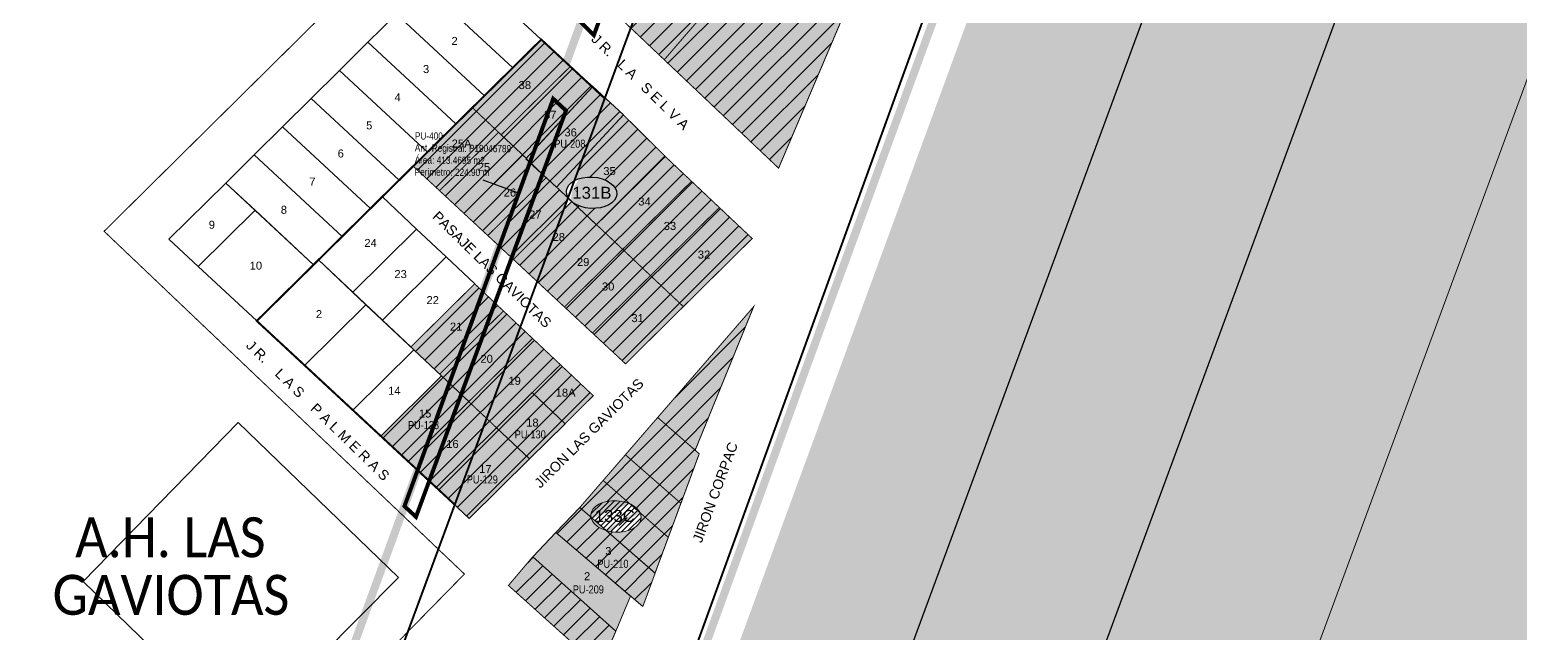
# Model space of a CAD drawing. Header units: metres. Extents: x 546056 to 547654, y 9072317 to 9075555.
# Drawn here: x 546963.9 to 547336.3, y 9074856.6 to 9075007.4 of the extents above; entities that cross this region are included whole.
import ezdxf
from ezdxf.enums import TextEntityAlignment as Align

# ---------------------------------------------------------------- set-up
doc = ezdxf.new("R2010")
doc.units = ezdxf.units.M
for name, pattern in [('ACAD_ISO10W100', [18, 12, -3, 0, -3]), ('DASHDOT', [1, 0.5, -0.25, 0, -0.25]), ('DASHED', [0.75, 0.5, -0.25])]:
    doc.linetypes.add(name, pattern=pattern)
doc.layers.get('0').update_dxf_attribs({"color": 130})
for name, color, linetype in [('0-poligonos', 7, 'DASHED'), ('000 COLINDANTE', 8, 'Continuous'), ('3. HACHT_ADQUIRIDO', 3, 'Continuous'), ('AH LAS GAVIOTAS', 7, 'Continuous'), ('AREA PARCIAL', 9, 'Continuous'), ('CODIGO PREDIO', 5, 'Continuous'), ('ENTREGADOS A OPAT', 130, 'Continuous'), ('LOTES', 7, 'Continuous'), ('LOTES_PREDIOS', 7, 'Continuous'), ('MANZANA', 7, 'Continuous'), ('PARTIDA 11161618_MTC', 150, 'Continuous'), ('PARTIDA_P19010817', 40, 'Continuous'), ('PERIMETRICO', 1, 'Continuous'), ('PREDIO ADQUIRIDO DL 1364', 3, 'Continuous'), ('TEXTO ADD', 150, 'Continuous'), ('Transferencias o Adquisiciones Nuevas', 1, 'Continuous'), ('VIAS', 7, 'Continuous')]:
    doc.layers.add(name, color=color, linetype=linetype)
doc.styles.add('arial', font='arial.ttf', dxfattribs={"height": 0.1})
doc.styles.add('Arial Narrow', font='ARIALN.TTF')
doc.styles.add('CODIGO', font='ARIALN.TTF')
doc.styles.add('MtXpl_Calibri', font='calibri.ttf')

msp = doc.modelspace()

# ---------------------------------------------------------------- hatches: boundary and pattern name
at = {"true_color": 0xbdeeff, "transparency": 33554559}
h = msp.add_hatch(color=254, dxfattribs=at)
h.dxf.hatch_style = 1
h.paths.add_polyline_path([(547349.3, 9074052.99), (547347.59, 9074107.75), (547335.9, 9074188.46), (547321.31, 9074245.17), (547392.34, 9074835.03), (547386.14, 9074925.07), (547416.57, 9075031.22), (547427.05, 9075045.78), (547416.93, 9075067.03), (547415.18, 9075076.21), (547429.51, 9075118.23), (547422.26, 9075124.53), (547421.14, 9075147.77), (547434.77, 9075162.43), (547439.89, 9075179.38), (547443.64, 9075197.78), (547462.71, 9075245.98), (547577.46, 9075370.75), (547399.73, 9075531.63), (547385.41, 9075513.8), (547357.77, 9075439.43), (547355.99, 9075440.1), (546239.78, 9072396.33), (546249.8, 9072358.35), (546734.39, 9072481.83), (546808.97, 9072697.79), (546816.43, 9072719.67), (546868.02, 9072857.11), (546870.42, 9072863.77), (547105.84, 9072927.93), (547071.26, 9073050.57), (547073.1, 9073080.4), (547077.07, 9073179.84), (547032.15, 9073499.03), (547079.36, 9073627.77), (547075.7, 9073729.58), (547086.01, 9073756.98), (547074.43, 9073809.59), (547233.46, 9073846.21), (547328.77, 9073908.99)])
at = {"layer": '3. HACHT_ADQUIRIDO', "lineweight": 0, "ltscale": 0.3}
h = msp.add_hatch(color=92, dxfattribs=at)
h.dxf.hatch_style = 1
h.paths.add_polyline_path([(547161.42, 9075045.12), (547151.93, 9075054.25), (547119.46, 9075022.53), (547114.51, 9075009.13), (547114.05, 9075007.87), (547122.42, 9074999.93)])
edge = h.paths.add_edge_path(flags=16)
edge.add_ellipse((547142.15, 9075033.6), major_axis=(6.28, -0.37), ratio=0.623149, start_angle=0, end_angle=360)
h.paths.add_polyline_path([(547119.46, 9075022.53), (547110.14, 9075013.43), (547114.51, 9075009.14)])
h.paths.add_polyline_path([(547182.46, 9075046.94), (547171.23, 9075056.5), (547161.42, 9075045.12), (547122.42, 9074999.93), (547150.99, 9074972.84)])
h.paths.add_polyline_path([(547130.82, 9075022.05), (547133.4, 9075022.05), (547133.4, 9075025.11), (547130.82, 9075025.11)], flags=24)
h.paths.add_polyline_path([(547136.2, 9075031.51), (547147.53, 9075031.51), (547147.53, 9075036.11), (547136.2, 9075036.11)], flags=24)
h.paths.add_polyline_path([(547152.52, 9075014.51), (547159.13, 9075014.51), (547159.13, 9075017.57), (547152.52, 9075017.57)], flags=24)
h = msp.add_hatch(color=92, dxfattribs=at)
h.dxf.hatch_style = 1
h.paths.add_polyline_path([(547096.86, 9074996.2), (547097.92, 9074999.1), (547091.68, 9075004.98), (547074.48, 9074987.96), (547081.68, 9074981.18)])
h.paths.add_polyline_path([(547104.47, 9074993.12), (547100.67, 9074996.65), (547098.88, 9074998.2), (547096.86, 9074996.2), (547090.1, 9074977.66)])
h.paths.add_polyline_path([(547096.86, 9074996.2), (547081.68, 9074981.18), (547087.91, 9074975.3), (547090.1, 9074977.66)])
h.paths.add_polyline_path([(547081.02, 9074981.8), (547074.48, 9074987.96), (547070.36, 9074983.89), (547059.7, 9074973.34), (547066.27, 9074967.21)])
h.paths.add_polyline_path([(547087.07, 9074976.09), (547081.68, 9074981.18), (547081.02, 9074981.8), (547066.27, 9074967.21), (547072.36, 9074961.54)])
h.paths.add_polyline_path([(547088.84, 9074974.21), (547087.8, 9074975.18), (547087.91, 9074975.3), (547087.07, 9074976.09), (547072.36, 9074961.54), (547078.32, 9074956), (547084.38, 9074961.99)])
h.paths.add_polyline_path([(547092.91, 9074970.43), (547088.84, 9074974.21), (547084.38, 9074961.99)])
h.paths.add_polyline_path([(547112.25, 9074986.14), (547101.92, 9074975.03), (547098.38, 9074965.42), (547105.5, 9074958.71), (547122.7, 9074975.73)])
h.paths.add_polyline_path([(547095.51, 9074968.13), (547095.46, 9074968.07), (547092.91, 9074970.43), (547084.38, 9074961.99), (547081.21, 9074953.31), (547084.72, 9074950.04), (547097.29, 9074962.48), (547098.38, 9074965.42)])
h.paths.add_polyline_path([(547084.38, 9074961.99), (547078.32, 9074956), (547081.21, 9074953.31)])
edge = h.paths.add_edge_path()
edge.add_ellipse((547104.26, 9074966.71), major_axis=(6.28, -0.37), ratio=0.623149, start_angle=135.2355, end_angle=203.2913, ccw=False)
edge.add_line((547099.97, 9074969.72), (547101.92, 9074975.03))
edge.add_line((547101.92, 9074975.03), (547095.51, 9074968.13))
edge.add_line((547095.51, 9074968.13), (547098.38, 9074965.42))
edge.add_line((547098.38, 9074965.42), (547098.41, 9074965.5))
h.paths.add_polyline_path([(547129.23, 9074969.57), (547122.7, 9074975.73), (547105.5, 9074958.71), (547112.03, 9074952.55)])
h.paths.add_polyline_path([(547136.18, 9074963.01), (547129.23, 9074969.57), (547112.03, 9074952.55), (547118.98, 9074945.99)])
h.paths.add_polyline_path([(547136.18, 9074963.01), (547118.98, 9074945.99), (547127.2, 9074938.24), (547144.4, 9074955.26)])
h.paths.add_polyline_path([(547118.98, 9074945.99), (547104.47, 9074931.64), (547112.75, 9074923.94), (547127.2, 9074938.24)])
h.paths.add_polyline_path([(547112.03, 9074952.55), (547097.48, 9074938.15), (547104.47, 9074931.64), (547118.98, 9074945.99)])
h.paths.add_polyline_path([(547112.03, 9074952.55), (547105.5, 9074958.71), (547090.91, 9074944.27), (547097.48, 9074938.15)])
h.paths.add_polyline_path([(547105.5, 9074958.71), (547099.34, 9074964.51), (547097.29, 9074962.49), (547090.66, 9074944.51), (547090.91, 9074944.27)])
h.paths.add_polyline_path([(547097.29, 9074962.48), (547084.72, 9074950.04), (547090.66, 9074944.51)])
h.paths.add_polyline_path([(547085.53, 9074992.06), (547089.66, 9074992.06), (547089.66, 9074995.13), (547085.53, 9074995.13)], flags=24)
h.paths.add_polyline_path([(547091.88, 9074984.66), (547096.01, 9074984.66), (547096.01, 9074987.73), (547091.88, 9074987.73)], flags=24)
h.paths.add_polyline_path([(547068.77, 9074977.45), (547074.77, 9074977.45), (547074.77, 9074980.51), (547068.77, 9074980.51)], flags=24)
h.paths.add_polyline_path([(547075.3, 9074971.58), (547079.43, 9074971.58), (547079.43, 9074974.64), (547075.3, 9074974.64)], flags=24)
h.paths.add_polyline_path([(547081.78, 9074965.2), (547085.91, 9074965.2), (547085.91, 9074968.26), (547081.78, 9074968.26)], flags=24)
h.paths.add_polyline_path([(547098.68, 9074964.37), (547110, 9074964.37), (547110, 9074968.97), (547098.68, 9074968.97)], flags=25)
h.paths.add_polyline_path([(547106.68, 9074970.57), (547110.81, 9074970.57), (547110.81, 9074973.64), (547106.68, 9074973.64)], flags=24)
h.paths.add_polyline_path([(547088.15, 9074959.76), (547092.27, 9074959.76), (547092.27, 9074962.77), (547088.15, 9074962.77)], flags=24)
h.paths.add_polyline_path([(547115.41, 9074962.97), (547119.54, 9074962.97), (547119.54, 9074966.04), (547115.41, 9074966.04)], flags=24)
h.paths.add_polyline_path([(547121.77, 9074956.85), (547125.9, 9074956.85), (547125.9, 9074959.92), (547121.77, 9074959.92)], flags=24)
h.paths.add_polyline_path([(547130.3, 9074949.7), (547134.43, 9074949.7), (547134.43, 9074952.77), (547130.3, 9074952.77)], flags=24)
h.paths.add_polyline_path([(547113.71, 9074933.81), (547117.84, 9074933.81), (547117.84, 9074936.88), (547113.71, 9074936.88)], flags=24)
h.paths.add_polyline_path([(547106.33, 9074941.72), (547110.46, 9074941.72), (547110.46, 9074944.79), (547106.33, 9074944.79)], flags=24)
h.paths.add_polyline_path([(547100.1, 9074947.85), (547104.23, 9074947.85), (547104.23, 9074950.91), (547100.1, 9074950.91)], flags=24)
h.paths.add_polyline_path([(547094, 9074954.1), (547098.12, 9074954.1), (547098.12, 9074957.16), (547094, 9074957.16)], flags=24)
h = msp.add_hatch(color=92, dxfattribs=at)
h.dxf.hatch_style = 1
h.paths.add_polyline_path([(547112.25, 9074986.14), (547104.59, 9074993.26), (547087.8, 9074975.18), (547095.46, 9074968.07)])
h = msp.add_hatch(color=92, dxfattribs=at)
h.dxf.hatch_style = 1
h.paths.add_polyline_path([(547082.24, 9074937.15), (547077.09, 9074942.01), (547071.39, 9074926.41)])
h.paths.add_polyline_path([(547077.09, 9074942.01), (547075.05, 9074943.94), (547059.09, 9074928.15), (547059.86, 9074927.42), (547066.29, 9074921.36), (547071.39, 9074926.41)])
h.paths.add_polyline_path([(547086.47, 9074933.16), (547082.24, 9074937.15), (547071.39, 9074926.41), (547068.72, 9074919.07), (547073.57, 9074914.5), (547083.04, 9074923.87)])
h.paths.add_polyline_path([(547089.52, 9074930.28), (547086.47, 9074933.16), (547083.04, 9074923.87)])
h.paths.add_polyline_path([(547071.39, 9074926.41), (547066.29, 9074921.36), (547068.72, 9074919.07)])
h.paths.add_polyline_path([(547096.47, 9074923.73), (547089.52, 9074930.28), (547083.04, 9074923.87), (547078.03, 9074910.29), (547080.52, 9074907.94), (547089.41, 9074916.74)])
h.paths.add_polyline_path([(547083.04, 9074923.87), (547073.57, 9074914.5), (547078.03, 9074910.29)])
h.paths.add_polyline_path([(547078.03, 9074910.29), (547073.57, 9074914.5), (547063.36, 9074904.4), (547060.79, 9074897.35), (547065.44, 9074893.03), (547075.23, 9074902.72)])
h.paths.add_polyline_path([(547078.03, 9074910.29), (547075.23, 9074902.72), (547080.52, 9074907.94)])
h.paths.add_polyline_path([(547063.36, 9074904.4), (547058.44, 9074899.53), (547060.79, 9074897.35)])
h.paths.add_polyline_path([(547104.69, 9074915.97), (547096.47, 9074923.73), (547089.41, 9074916.74), (547097.63, 9074908.98)])
h.paths.add_polyline_path([(547068.35, 9074931.73), (547072.46, 9074931.73), (547072.46, 9074934.74), (547068.35, 9074934.74)], flags=24)
h.paths.add_polyline_path([(547075.97, 9074923.65), (547080.1, 9074923.65), (547080.1, 9074926.71), (547075.97, 9074926.71)], flags=24)
h.paths.add_polyline_path([(547082.97, 9074918.16), (547087.1, 9074918.16), (547087.1, 9074921.22), (547082.97, 9074921.22)], flags=24)
h.paths.add_polyline_path([(547067.43, 9074902.37), (547071.56, 9074902.37), (547071.56, 9074905.43), (547067.43, 9074905.43)], flags=24)
h.paths.add_polyline_path([(547094.77, 9074915.21), (547100.77, 9074915.21), (547100.77, 9074918.27), (547094.77, 9074918.27)], flags=24)
h = msp.add_hatch(color=92, dxfattribs=at)
h.dxf.hatch_style = 1
h.paths.add_polyline_path([(547144.77, 9074938.24), (547120.78, 9074910.53), (547130.15, 9074902.35)])
h.paths.add_polyline_path([(547126.58, 9074889.08), (547131.16, 9074901.46), (547120.78, 9074910.53), (547112.71, 9074901.21)])
edge = h.paths.add_edge_path()
edge.add_ellipse((547110.35, 9074885.81), major_axis=(6.28, -0.37), ratio=0.623149, start_angle=18.7077, end_angle=58.8, ccw=False)
edge.add_line((547116.38, 9074886.72), (547123.43, 9074880.56))
edge.add_line((547123.43, 9074880.56), (547126.58, 9074889.08))
edge.add_line((547126.58, 9074889.08), (547112.71, 9074901.21))
edge.add_line((547112.71, 9074901.21), (547107.16, 9074894.78))
edge.add_line((547107.16, 9074894.78), (547113.8, 9074888.97))
edge = h.paths.add_edge_path()
edge.add_line((547120.11, 9074871.6), (547123.43, 9074880.56))
edge.add_line((547123.43, 9074880.56), (547116.38, 9074886.72))
edge.add_ellipse((547110.35, 9074885.81), major_axis=(6.28, -0.37), ratio=0.623149, start_angle=-111.1047, end_angle=18.7077, ccw=False)
edge.add_line((547107.88, 9074882.29), (547120.11, 9074871.6))
h.paths.add_polyline_path([(547106.42, 9074847.96), (547110.31, 9074857.11), (547089.57, 9074875.73), (547083.49, 9074868.55)])
h.paths.add_polyline_path([(547099.06, 9074866.01), (547107.85, 9074866.01), (547107.85, 9074869.08), (547099.06, 9074869.08)], flags=24)
h = msp.add_hatch(color=92, dxfattribs=at)
h.dxf.hatch_style = 1
h.paths.add_polyline_path([(547073.57, 9074914.5), (547066.78, 9074920.9), (547051.59, 9074905.87), (547058.43, 9074899.52)])
h = msp.add_hatch(color=92, dxfattribs=at)
h.dxf.hatch_style = 1
h.paths.add_polyline_path([(547097.63, 9074908.98), (547089.41, 9074916.74), (547080.52, 9074907.94), (547088.74, 9074900.19)])
h = msp.add_hatch(color=92, dxfattribs=at)
h.dxf.hatch_style = 1
h.paths.add_polyline_path([(547080.52, 9074907.94), (547065.43, 9074893.01), (547073.71, 9074885.32), (547088.74, 9074900.19)])
h = msp.add_hatch(color=92, dxfattribs=at)
h.dxf.hatch_style = 1
edge = h.paths.add_edge_path()
edge.add_line((547101.31, 9074888.03), (547104.11, 9074885.59))
edge.add_ellipse((547110.35, 9074885.81), major_axis=(6.28, -0.37), ratio=0.623149, start_angle=58.8, end_angle=188.6124, ccw=False)
edge.add_line((547113.8, 9074888.97), (547107.16, 9074894.78))
edge.add_line((547107.16, 9074894.78), (547101.31, 9074888.03))
h = msp.add_hatch(dxfattribs=at)
h.set_pattern_fill('ANSI31', color=92, scale=0.3)
edge = h.paths.add_edge_path()
edge.add_ellipse((547110.35, 9074885.81), major_axis=(6.28, -0.37), ratio=0.623149, start_angle=-111.1047, end_angle=18.7077)
edge.add_line((547116.38, 9074886.72), (547113.8, 9074888.97))
edge.add_ellipse((547110.35, 9074885.81), major_axis=(6.28, -0.37), ratio=0.623149, start_angle=58.8, end_angle=188.6124)
edge.add_line((547104.11, 9074885.59), (547107.88, 9074882.29))
h.paths.add_polyline_path([(547104.27, 9074883.59), (547115.84, 9074883.59), (547115.84, 9074888.24), (547104.27, 9074888.24)], flags=25)
h = msp.add_hatch(color=92, dxfattribs=at)
h.dxf.hatch_style = 1
h.paths.add_polyline_path([(547101.31, 9074888.03), (547095.36, 9074881.78), (547117.04, 9074863.28), (547120.11, 9074871.6)])
h = msp.add_hatch(color=92, dxfattribs=at)
h.dxf.hatch_style = 1
h.paths.add_polyline_path([(547095.36, 9074881.78), (547089.57, 9074875.73), (547110.31, 9074857.11), (547114.01, 9074865.86)])
at = {"layer": 'ENTREGADOS A OPAT'}
h = msp.add_hatch(dxfattribs=at)
h.set_pattern_fill('ANSI31', color=256)
h.paths.add_polyline_path([(547182.46, 9075046.94), (547171.23, 9075056.5), (547161.42, 9075045.12), (547122.42, 9074999.93), (547150.99, 9074972.84)])
h.paths.add_polyline_path([(547161.42, 9075045.12), (547151.93, 9075054.25), (547119.46, 9075022.53), (547114.51, 9075009.13), (547114.05, 9075007.87), (547122.42, 9074999.93)])
h.paths.add_polyline_path([(547152.52, 9075014.51), (547159.13, 9075014.51), (547159.13, 9075017.57), (547152.52, 9075017.57)], flags=24)
h.paths.add_polyline_path([(547130.82, 9075022.05), (547133.4, 9075022.05), (547133.4, 9075025.11), (547130.82, 9075025.11)], flags=24)
h.paths.add_polyline_path([(547136.2, 9075031.51), (547147.53, 9075031.51), (547147.53, 9075036.11), (547136.2, 9075036.11)], flags=24)
h = msp.add_hatch(dxfattribs=at)
h.set_pattern_fill('ANSI31', color=256)
h.paths.add_polyline_path([(547144.4, 9074955.26), (547136.18, 9074963.01), (547118.98, 9074945.99), (547127.2, 9074938.24)])
h.paths.add_polyline_path([(547136.18, 9074963.01), (547129.23, 9074969.57), (547112.03, 9074952.55), (547118.98, 9074945.99)])
h.paths.add_polyline_path([(547129.23, 9074969.57), (547122.7, 9074975.73), (547105.5, 9074958.71), (547112.03, 9074952.55)])
edge = h.paths.add_edge_path()
edge.add_line((547112.25, 9074986.14), (547101.92, 9074975.03))
edge.add_line((547101.92, 9074975.03), (547099.97, 9074969.72))
edge.add_ellipse((547104.26, 9074966.71), major_axis=(6.28, -0.37), ratio=0.623149, start_angle=-134.1665, end_angle=135.2285, ccw=False)
edge.add_line((547099.72, 9074964.15), (547105.5, 9074958.71))
edge.add_line((547105.5, 9074958.71), (547122.7, 9074975.73))
edge.add_line((547122.7, 9074975.73), (547112.25, 9074986.14))
h.paths.add_polyline_path([(547096.86, 9074996.2), (547081.68, 9074981.18), (547087.91, 9074975.3), (547090.1, 9074977.66)])
h.paths.add_polyline_path([(547096.86, 9074996.2), (547097.95, 9074999.17), (547091.69, 9075004.99), (547084.58, 9074997.95), (547077.47, 9074990.92), (547074.48, 9074987.96), (547081.02, 9074981.8), (547081.68, 9074981.18)])
h.paths.add_polyline_path([(547081.02, 9074981.8), (547074.48, 9074987.96), (547070.36, 9074983.89), (547059.7, 9074973.34), (547066.27, 9074967.21)])
h.paths.add_polyline_path([(547087.07, 9074976.09), (547081.68, 9074981.18), (547081.02, 9074981.8), (547066.27, 9074967.21), (547072.36, 9074961.54)])
h.paths.add_polyline_path([(547088.84, 9074974.21), (547087.8, 9074975.18), (547087.91, 9074975.3), (547087.07, 9074976.09), (547072.36, 9074961.54), (547078.32, 9074956), (547084.38, 9074961.99)])
h.paths.add_polyline_path([(547098.38, 9074965.42), (547095.51, 9074968.13), (547095.46, 9074968.07), (547092.91, 9074970.43), (547084.38, 9074961.99), (547081.21, 9074953.31), (547084.72, 9074950.04), (547097.29, 9074962.48)])
edge = h.paths.add_edge_path()
edge.add_ellipse((547104.26, 9074966.71), major_axis=(6.28, -0.37), ratio=0.623149, start_angle=-140.0348, end_angle=-134.1665, ccw=False)
edge.add_line((547099.3, 9074964.47), (547097.29, 9074962.49))
edge.add_line((547097.29, 9074962.49), (547090.66, 9074944.51))
edge.add_line((547090.66, 9074944.51), (547090.91, 9074944.27))
edge.add_line((547090.91, 9074944.27), (547105.5, 9074958.71))
edge.add_line((547105.5, 9074958.71), (547099.72, 9074964.15))
h.paths.add_polyline_path([(547105.5, 9074958.71), (547090.91, 9074944.27), (547097.48, 9074938.15), (547112.03, 9074952.55)])
h.paths.add_polyline_path([(547112.03, 9074952.55), (547097.48, 9074938.15), (547104.47, 9074931.64), (547118.98, 9074945.99)])
h.paths.add_polyline_path([(547118.98, 9074945.99), (547104.47, 9074931.64), (547112.75, 9074923.94), (547127.2, 9074938.24)])
h.paths.add_polyline_path([(547130.3, 9074949.7), (547134.43, 9074949.7), (547134.43, 9074952.77), (547130.3, 9074952.77)], flags=24)
h.paths.add_polyline_path([(547121.77, 9074956.85), (547125.9, 9074956.85), (547125.9, 9074959.92), (547121.77, 9074959.92)], flags=24)
h.paths.add_polyline_path([(547115.41, 9074962.97), (547119.54, 9074962.97), (547119.54, 9074966.04), (547115.41, 9074966.04)], flags=24)
h.paths.add_polyline_path([(547106.68, 9074970.57), (547110.81, 9074970.57), (547110.81, 9074973.64), (547106.68, 9074973.64)], flags=24)
h.paths.add_polyline_path([(547091.88, 9074984.66), (547096.01, 9074984.66), (547096.01, 9074987.73), (547091.88, 9074987.73)], flags=24)
h.paths.add_polyline_path([(547085.53, 9074992.06), (547089.66, 9074992.06), (547089.66, 9074995.13), (547085.53, 9074995.13)], flags=24)
h.paths.add_polyline_path([(547068.77, 9074977.45), (547074.77, 9074977.45), (547074.77, 9074980.51), (547068.77, 9074980.51)], flags=24)
h.paths.add_polyline_path([(547075.3, 9074971.58), (547079.43, 9074971.58), (547079.43, 9074974.64), (547075.3, 9074974.64)], flags=24)
h.paths.add_polyline_path([(547081.78, 9074965.2), (547085.91, 9074965.2), (547085.91, 9074968.26), (547081.78, 9074968.26)], flags=24)
h.paths.add_polyline_path([(547088.15, 9074959.76), (547092.27, 9074959.76), (547092.27, 9074962.77), (547088.15, 9074962.77)], flags=24)
h.paths.add_polyline_path([(547094, 9074954.1), (547098.12, 9074954.1), (547098.12, 9074957.16), (547094, 9074957.16)], flags=25)
h.paths.add_polyline_path([(547100.1, 9074947.85), (547104.23, 9074947.85), (547104.23, 9074950.91), (547100.1, 9074950.91)], flags=24)
h.paths.add_polyline_path([(547106.33, 9074941.72), (547110.46, 9074941.72), (547110.46, 9074944.79), (547106.33, 9074944.79)], flags=24)
h.paths.add_polyline_path([(547113.71, 9074933.81), (547117.84, 9074933.81), (547117.84, 9074936.88), (547113.71, 9074936.88)], flags=24)
h = msp.add_hatch(dxfattribs=at)
h.set_pattern_fill('ANSI31', color=256)
h.paths.add_polyline_path([(547104.47, 9074993.12), (547100.67, 9074996.65), (547098.88, 9074998.2), (547096.86, 9074996.2), (547090.1, 9074977.66)])
h.paths.add_polyline_path([(547091.88, 9074984.66), (547096.01, 9074984.66), (547096.01, 9074987.73), (547091.88, 9074987.73)], flags=25)
h = msp.add_hatch(dxfattribs=at)
h.set_pattern_fill('ANSI31', color=256)
h.paths.add_polyline_path([(547112.25, 9074986.14), (547107.61, 9074990.44), (547107.55, 9074990.26), (547107.55, 9074990.26), (547101.92, 9074975.03)])
h.paths.add_polyline_path([(547107.55, 9074990.26), (547104.47, 9074993.12), (547090.1, 9074977.66), (547088.89, 9074974.35), (547092.91, 9074970.43), (547095.46, 9074968.07), (547101.92, 9074975.03)])
h.paths.add_polyline_path([(547094.43, 9074977.4), (547103.22, 9074977.4), (547103.22, 9074980.46), (547094.43, 9074980.46)], flags=24)
h.paths.add_polyline_path([(547096.96, 9074980.23), (547101.09, 9074980.23), (547101.09, 9074983.3), (547096.96, 9074983.3)], flags=24)
h = msp.add_hatch(dxfattribs=at)
h.set_pattern_fill('ANSI31', color=256)
h.paths.add_polyline_path([(547097.29, 9074962.48), (547084.72, 9074950.04), (547090.66, 9074944.51)])
h.paths.add_polyline_path([(547094, 9074954.1), (547098.12, 9074954.1), (547098.12, 9074957.16), (547094, 9074957.16)], flags=9)
h = msp.add_hatch(dxfattribs=at)
h.set_pattern_fill('ANSI31', color=256)
h.paths.add_polyline_path([(547077.09, 9074942.01), (547075.05, 9074943.94), (547059.09, 9074928.15), (547059.86, 9074927.42), (547066.29, 9074921.36), (547071.39, 9074926.41)])
h.paths.add_polyline_path([(547068.35, 9074931.73), (547072.46, 9074931.73), (547072.46, 9074934.74), (547068.35, 9074934.74)], flags=24)
h = msp.add_hatch(dxfattribs=at)
h.set_pattern_fill('ANSI31', color=256)
h.paths.add_polyline_path([(547082.24, 9074937.15), (547077.09, 9074942.01), (547071.39, 9074926.41)])
h.paths.add_polyline_path([(547086.47, 9074933.16), (547082.24, 9074937.15), (547071.39, 9074926.41), (547068.72, 9074919.07), (547073.57, 9074914.5), (547083.04, 9074923.87)])
h.paths.add_polyline_path([(547086.47, 9074933.16), (547083.04, 9074923.87), (547089.52, 9074930.28)])
h.paths.add_polyline_path([(547071.39, 9074926.41), (547066.29, 9074921.36), (547066.78, 9074920.9), (547068.72, 9074919.07)])
h.paths.add_polyline_path([(547083.04, 9074923.87), (547073.57, 9074914.5), (547078.03, 9074910.29)])
h.paths.add_polyline_path([(547089.41, 9074916.74), (547096.47, 9074923.73), (547089.52, 9074930.28), (547083.04, 9074923.87), (547078.03, 9074910.29), (547080.52, 9074907.94)])
h.paths.add_polyline_path([(547096.47, 9074923.73), (547089.41, 9074916.74), (547097.63, 9074908.98), (547104.69, 9074915.97)])
h.paths.add_polyline_path([(547078.03, 9074910.29), (547073.57, 9074914.5), (547063.36, 9074904.4), (547060.79, 9074897.35), (547065.44, 9074893.03), (547075.23, 9074902.72)])
h.paths.add_polyline_path([(547078.03, 9074910.29), (547075.23, 9074902.72), (547080.52, 9074907.94)])
h.paths.add_polyline_path([(547075.97, 9074923.65), (547080.1, 9074923.65), (547080.1, 9074926.71), (547075.97, 9074926.71)], flags=24)
h.paths.add_polyline_path([(547082.97, 9074918.16), (547087.1, 9074918.16), (547087.1, 9074921.22), (547082.97, 9074921.22)], flags=24)
h.paths.add_polyline_path([(547094.77, 9074915.21), (547100.77, 9074915.21), (547100.77, 9074918.27), (547094.77, 9074918.27)], flags=24)
h.paths.add_polyline_path([(547067.43, 9074902.37), (547071.56, 9074902.37), (547071.56, 9074905.43), (547067.43, 9074905.43)], flags=24)
h = msp.add_hatch(dxfattribs=at)
h.set_pattern_fill('ANSI31', color=256)
h.paths.add_polyline_path([(547144.77, 9074938.24), (547120.78, 9074910.53), (547130.15, 9074902.35)])
h.paths.add_polyline_path([(547120.78, 9074910.53), (547112.71, 9074901.21), (547126.58, 9074889.08), (547131.16, 9074901.46)])
edge = h.paths.add_edge_path()
edge.add_line((547112.71, 9074901.21), (547107.16, 9074894.78))
edge.add_line((547107.16, 9074894.78), (547113.8, 9074888.97))
edge.add_ellipse((547110.35, 9074885.81), major_axis=(6.28, -0.37), ratio=0.623149, start_angle=18.7077, end_angle=58.8, ccw=False)
edge.add_line((547116.38, 9074886.72), (547123.43, 9074880.56))
edge.add_line((547123.43, 9074880.56), (547126.58, 9074889.08))
edge.add_line((547126.58, 9074889.08), (547112.71, 9074901.21))
edge = h.paths.add_edge_path()
edge.add_ellipse((547110.35, 9074885.81), major_axis=(6.28, -0.37), ratio=0.623149, start_angle=-111.1047, end_angle=18.7077, ccw=False)
edge.add_line((547107.88, 9074882.29), (547120.11, 9074871.6))
edge.add_line((547120.11, 9074871.6), (547123.43, 9074880.56))
edge.add_line((547123.43, 9074880.56), (547116.38, 9074886.72))
edge = h.paths.add_edge_path()
edge.add_line((547107.16, 9074894.78), (547101.31, 9074888.03))
edge.add_line((547101.31, 9074888.03), (547104.11, 9074885.59))
edge.add_ellipse((547110.35, 9074885.81), major_axis=(6.28, -0.37), ratio=0.623149, start_angle=58.8, end_angle=188.6124, ccw=False)
edge.add_line((547113.8, 9074888.97), (547107.16, 9074894.78))
h.paths.add_polyline_path([(547099.06, 9074866.01), (547107.85, 9074866.01), (547107.85, 9074869.08), (547099.06, 9074869.08)], flags=9)
h.paths.add_polyline_path([(547101.87, 9074869.35), (547104.43, 9074869.35), (547104.43, 9074872.37), (547101.87, 9074872.37)], flags=9)
h = msp.add_hatch(dxfattribs=at)
h.set_pattern_fill('ANSI31', color=256)
h.paths.add_polyline_path([(547144.77, 9074938.24), (547120.78, 9074910.53), (547130.15, 9074902.35)])
h.paths.add_polyline_path([(547120.78, 9074910.53), (547112.71, 9074901.21), (547126.58, 9074889.08), (547131.16, 9074901.46)])
edge = h.paths.add_edge_path()
edge.add_line((547112.71, 9074901.21), (547107.16, 9074894.78))
edge.add_line((547107.16, 9074894.78), (547113.8, 9074888.97))
edge.add_ellipse((547110.35, 9074885.81), major_axis=(6.28, -0.37), ratio=0.623149, start_angle=18.7077, end_angle=58.8, ccw=False)
edge.add_line((547116.38, 9074886.72), (547123.43, 9074880.56))
edge.add_line((547123.43, 9074880.56), (547126.58, 9074889.08))
edge.add_line((547126.58, 9074889.08), (547112.71, 9074901.21))
edge = h.paths.add_edge_path()
edge.add_line((547123.43, 9074880.56), (547116.38, 9074886.72))
edge.add_ellipse((547110.35, 9074885.81), major_axis=(6.28, -0.37), ratio=0.623149, start_angle=-111.1047, end_angle=18.7077, ccw=False)
edge.add_line((547107.88, 9074882.29), (547120.11, 9074871.6))
edge.add_line((547120.11, 9074871.6), (547123.43, 9074880.56))
edge = h.paths.add_edge_path()
edge.add_line((547107.16, 9074894.78), (547101.31, 9074888.03))
edge.add_line((547101.31, 9074888.03), (547104.11, 9074885.59))
edge.add_ellipse((547110.35, 9074885.81), major_axis=(6.28, -0.37), ratio=0.623149, start_angle=58.8, end_angle=188.6124, ccw=False)
edge.add_line((547113.8, 9074888.97), (547107.16, 9074894.78))
h = msp.add_hatch(dxfattribs=at)
h.set_pattern_fill('ANSI31', color=256)
h.paths.add_polyline_path([(547068.72, 9074919.07), (547066.78, 9074920.9), (547051.6, 9074905.88), (547058.44, 9074899.53), (547063.36, 9074904.4)])
h.paths.add_polyline_path([(547073.57, 9074914.5), (547068.72, 9074919.07), (547063.36, 9074904.4)])
h.paths.add_polyline_path([(547057.87, 9074907.09), (547066.66, 9074907.09), (547066.66, 9074910.15), (547057.87, 9074910.15)], flags=24)
h.paths.add_polyline_path([(547060.61, 9074909.97), (547064.74, 9074909.97), (547064.74, 9074913.03), (547060.61, 9074913.03)], flags=24)
h = msp.add_hatch(dxfattribs=at)
h.set_pattern_fill('ANSI31', color=256)
h.paths.add_polyline_path([(547089.41, 9074916.74), (547080.52, 9074907.94), (547088.74, 9074900.19), (547097.63, 9074908.98)])
h.paths.add_polyline_path([(547084.54, 9074904.76), (547093.32, 9074904.76), (547093.32, 9074907.82), (547084.54, 9074907.82)], flags=24)
h.paths.add_polyline_path([(547087.4, 9074907.71), (547091.53, 9074907.71), (547091.53, 9074910.77), (547087.4, 9074910.77)], flags=24)
h = msp.add_hatch(dxfattribs=at)
h.set_pattern_fill('ANSI31', color=256)
h.paths.add_polyline_path([(547088.74, 9074900.19), (547080.52, 9074907.94), (547075.23, 9074902.72), (547070.06, 9074888.71), (547073.71, 9074885.32)])
h.paths.add_polyline_path([(547075.23, 9074902.72), (547065.44, 9074893.03), (547070.07, 9074888.73)])
h.paths.add_polyline_path([(547072.57, 9074893.49), (547081.35, 9074893.49), (547081.35, 9074896.55), (547072.57, 9074896.55)], flags=24)
h.paths.add_polyline_path([(547075.65, 9074896.16), (547079.76, 9074896.16), (547079.76, 9074899.17), (547075.65, 9074899.17)], flags=24)
h = msp.add_hatch(dxfattribs=at)
h.set_pattern_fill('ANSI31', color=256)
edge = h.paths.add_edge_path()
edge.add_ellipse((547110.35, 9074885.81), major_axis=(6.28, -0.37), ratio=0.623149, start_angle=-171.3876, end_angle=-111.1047, ccw=False)
edge.add_line((547104.11, 9074885.59), (547101.31, 9074888.03))
edge.add_line((547101.31, 9074888.03), (547095.36, 9074881.78))
edge.add_line((547095.36, 9074881.78), (547114.01, 9074865.86))
edge.add_line((547114.01, 9074865.86), (547117.04, 9074863.28))
edge.add_line((547117.04, 9074863.28), (547120.11, 9074871.6))
edge.add_line((547120.11, 9074871.6), (547107.88, 9074882.29))
h.paths.add_polyline_path([(547105.2, 9074872.42), (547113.99, 9074872.42), (547113.99, 9074875.49), (547105.2, 9074875.49)], flags=25)
h.paths.add_polyline_path([(547107.18, 9074875.6), (547109.76, 9074875.6), (547109.76, 9074878.66), (547107.18, 9074878.66)], flags=24)
h = msp.add_hatch(dxfattribs=at)
h.set_pattern_fill('ANSI31', color=256)
h.paths.add_polyline_path([(547089.57, 9074875.73), (547083.49, 9074868.55), (547106.42, 9074847.96), (547110.31, 9074857.11)])
h.paths.add_polyline_path([(547099.06, 9074866.01), (547107.85, 9074866.01), (547107.85, 9074869.08), (547099.06, 9074869.08)], flags=24)

# ---------------------------------------------------------------- linework, layer by layer
at = {"color": 6, "const_width": 2}
msp.add_lwpolyline([(547321.31, 9074245.17), (547392.34, 9074835.03), (547597.56, 9075354.76), (547577.46, 9075370.75), (547399.73, 9075531.63), (547385.41, 9075513.8), (547325.66, 9075439.44), (547216.73, 9075324.66), (546767.97, 9074094.98)], dxfattribs=at)
at = {"layer": '0-poligonos', "ltscale": 5, "const_width": 2}
for points in [[(547108.38, 9074786.44), (547147.83, 9074895.24), (547158.32, 9074924.15), (547163.79, 9074939.18), (547177.35, 9074976.23), (547178.91, 9074980.51), (547202.63, 9075045.18), (547218.78, 9075088.78), (547230.42, 9075119.78), (547244.39, 9075157.59), (547255.18, 9075186.66), (547275.43, 9075241.15), (547292.73, 9075287.75), (547315.87, 9075348.91), (547317.9, 9075351.69), (547336.65, 9075401.26), (547351.15, 9075441.91), (547353.46, 9075440.83), (547367.56, 9075479.52), (547374.59, 9075497.54), (547397.74, 9075531.82), (547325.66, 9075439.44), (547216.73, 9075324.66), (546767.97, 9074094.98)], [(547108.38, 9074786.44), (547147.83, 9074895.24), (547158.32, 9074924.15), (547163.79, 9074939.18), (547165.18, 9074942.94), (547168.33, 9074951.44), (547172.07, 9074961.71), (547177.35, 9074976.23), (547178.91, 9074980.51), (547202.63, 9075045.18), (547218.78, 9075088.78), (547230.42, 9075119.78), (547244.39, 9075157.59), (547255.18, 9075186.66), (547275.43, 9075241.15), (547292.73, 9075287.75), (547315.87, 9075348.91), (547317.9, 9075351.69), (547336.65, 9075401.26), (547351.15, 9075441.91)]]:
    msp.add_lwpolyline(points, dxfattribs=at)
at = {"layer": '000 COLINDANTE', "lineweight": 20}
msp.add_line((547433.87, 9075254.75), (546716.96, 9073312.76), dxfattribs=at)
at = {"layer": '000 COLINDANTE'}
for points in [[(547386.2, 9075400.83), (546347.32, 9072585.95)], [(547082.58, 9074447.53), (547392.27, 9075286.43)]]:
    msp.add_lwpolyline(points, dxfattribs=at)
at = {"layer": '3. HACHT_ADQUIRIDO', "color": 3, "lineweight": 0, "const_width": 0.25}
for points in [[(547112.71, 9074901.21), (547107.16, 9074894.78), (547123.43, 9074880.56), (547126.58, 9074889.08)], [(547107.16, 9074894.78), (547101.31, 9074888.03), (547120.11, 9074871.6), (547123.43, 9074880.56)]]:
    msp.add_lwpolyline(points, dxfattribs=at)
at = {"layer": '3. HACHT_ADQUIRIDO', "color": 3, "lineweight": 0}
msp.add_ellipse((547110.35, 9074885.81), major_axis=(6.28, -0.37), ratio=0.623149, start_param=-3.141592653589793, end_param=3.141592653589793, dxfattribs=at)
at = {"layer": 'AH LAS GAVIOTAS', "color": 0, "linetype": 'DASHDOT', "ltscale": 20, "const_width": 0.25}
msp.add_lwpolyline([(547145.21, 9075118.09), (547205.18, 9075059.8), (547028.25, 9074571.38), (546902.88, 9074698.3), (547072.49, 9074871.4), (546982.45, 9074957.07)], close=True, dxfattribs=at)
at = {"layer": 'AREA PARCIAL'}
msp.add_lwpolyline([(547112.25, 9074986.14), (547104.59, 9074993.26), (547090.1, 9074977.66), (547088.84, 9074974.21), (547095.46, 9074968.07)], close=True, dxfattribs=at)
at = {"layer": 'LOTES_PREDIOS', "linetype": 'Continuous', "lineweight": 0}
for p, q in [((547081.68, 9074981.18), (547087.91, 9074975.3)), ((547096.44, 9074967.25), (547105.5, 9074958.71))]:
    msp.add_line(p, q, dxfattribs=at).dxf.unprotected_set("ltscale", 0)
at = {"layer": 'LOTES_PREDIOS', "color": 250, "linetype": 'Continuous', "lineweight": 0}
for points in [[(547062.59, 9075018.36), (547069.7, 9075025.4), (547091.69, 9075004.99), (547084.58, 9074997.95)], [(547077.47, 9074990.92), (547070.36, 9074983.89), (547048.37, 9075004.3), (547055.48, 9075011.33)], [(547070.36, 9074983.89), (547063.25, 9074976.85), (547041.26, 9074997.27), (547048.37, 9075004.3)], [(547041.92, 9074955.76), (547034.81, 9074948.72), (547012.83, 9074969.13), (547019.94, 9074976.17)], [(547060.54, 9074957.62), (547051.98, 9074965.7), (547036.02, 9074949.91), (547044.59, 9074941.83)], [(547020.16, 9074962.33), (547034.81, 9074948.72), (547020.6, 9074934.66), (547005.94, 9074948.26)], [(547067.94, 9074950.64), (547060.54, 9074957.62), (547044.59, 9074941.83), (547051.99, 9074934.85)], [(547075.05, 9074943.94), (547067.94, 9074950.64), (547051.99, 9074934.85), (547059.09, 9074928.15)], [(547066.78, 9074920.9), (547051.6, 9074905.87), (547058.43, 9074899.53), (547073.57, 9074914.5)], [(547080.52, 9074907.94), (547065.43, 9074893.01), (547073.71, 9074885.32), (547088.74, 9074900.19)], [(547101.31, 9074888.03), (547095.36, 9074881.78), (547117.04, 9074863.28), (547120.11, 9074871.6), (547101.31, 9074888.03)]]:
    msp.add_lwpolyline(points, dxfattribs=at).dxf.unprotected_set("ltscale", 0)
for points in [[(547055.48, 9075011.33), (547077.47, 9074990.92), (547084.58, 9074997.95), (547062.59, 9075018.36)], [(547041.26, 9074997.27), (547063.25, 9074976.85), (547056.14, 9074969.82), (547034.16, 9074990.23)], [(547034.16, 9074990.23), (547056.14, 9074969.82), (547049.03, 9074962.79), (547027.05, 9074983.2)], [(547112.25, 9074986.14), (547104.59, 9074993.26), (547087.8, 9074975.18), (547095.46, 9074968.07)], [(547027.05, 9074983.2), (547049.03, 9074962.79), (547041.92, 9074955.76), (547019.94, 9074976.17)], [(546998.61, 9074955.07), (547005.94, 9074948.26), (547020.16, 9074962.33), (547012.83, 9074969.13)], [(547047.89, 9074938.71), (547036.02, 9074949.91), (547020.6, 9074934.66), (547032.56, 9074923.54)], [(547059.86, 9074927.42), (547047.89, 9074938.71), (547032.56, 9074923.54), (547044.62, 9074912.34)], [(547066.78, 9074920.9), (547059.86, 9074927.42), (547044.62, 9074912.34), (547051.59, 9074905.87)], [(547073.57, 9074914.5), (547066.78, 9074920.9), (547051.59, 9074905.87), (547058.43, 9074899.52)], [(547097.63, 9074908.98), (547089.41, 9074916.74), (547080.52, 9074907.94), (547088.74, 9074900.19)], [(547055.99, 9074870.55), (547015.97, 9074909.31), (546977.25, 9074869.5), (547016.9, 9074831.09)], [(547095.36, 9074881.78), (547089.57, 9074875.73), (547110.31, 9074857.11), (547114.01, 9074865.86)]]:
    msp.add_lwpolyline(points, close=True, dxfattribs=at).dxf.unprotected_set("ltscale", 0)
at = {"layer": 'MANZANA'}
msp.add_ellipse((547104.26, 9074966.71), major_axis=(6.28, -0.37), ratio=0.623149, start_param=-3.141592653589793, end_param=3.141592653589793, dxfattribs=at)
at = {"layer": 'PARTIDA 11161618_MTC', "const_width": 0.5}
msp.add_lwpolyline([(547356.67, 9075478.03), (547325.66, 9075439.44), (547240.05, 9075349.23), (546907.66, 9074448.73), (546899.85, 9074456.36), (546767.97, 9074094.98), (546561.61, 9074000.19), (546516.25, 9073875.9), (546540.05, 9073824.76), (546422.46, 9073502.5), (546440.76, 9073495.82), (546414.1, 9073422.75), (546482.53, 9073375.31), (546489.27, 9073387.67), (546503.78, 9073378.8), (546543.27, 9073464.65), (546549.95, 9073460.34), (546511.5, 9073355.22), (546572.43, 9073312.99)], close=True, dxfattribs=at)
at = {"layer": 'PARTIDA_P19010817', "const_width": 0.5}
msp.add_lwpolyline([(547107.55, 9074990.26), (547070.07, 9074888.73), (547020.6, 9074934.66), (547034.82, 9074948.72), (547041.92, 9074955.75), (547049.03, 9074962.79), (547056.14, 9074969.82), (547063.25, 9074976.85), (547070.36, 9074983.89), (547077.47, 9074990.92), (547084.58, 9074997.95), (547091.69, 9075004.99), (547107.55, 9074990.26)], close=True, dxfattribs=at)
at = {"layer": 'PERIMETRICO', "color": 6, "linetype": 'ACAD_ISO10W100', "ltscale": 0.25, "const_width": 1}
msp.add_lwpolyline([(547140.06, 9075101.55), (547140.05, 9075101.54), (547132.63, 9075094.2), (547101.62, 9075009.25), (547104.83, 9075006.1)], close=True, dxfattribs=at)
at = {"layer": 'PERIMETRICO', "color": 152, "linetype": 'ACAD_ISO10W100', "ltscale": 0.25, "true_color": 0x2776bb, "const_width": 1}
msp.add_lwpolyline([(547097.86, 9074987.23), (547094.67, 9074990.19), (547057.51, 9074888.36), (547060.38, 9074885.69)], close=True, dxfattribs=at)
at = {"layer": 'PREDIO ADQUIRIDO DL 1364', "const_width": 0.25}
for points in [[(547122.42, 9074999.93), (547109.18, 9075012.49), (547151.93, 9075054.25), (547161.42, 9075045.12)], [(547122.42, 9074999.93), (547171.23, 9075056.5), (547182.46, 9075046.94), (547150.99, 9074972.84)], [(547098.88, 9074998.2), (547104.59, 9074993.26), (547087.91, 9074975.3), (547081.68, 9074981.18)], [(547087.91, 9074975.3), (547087.07, 9074976.09), (547072.36, 9074961.54), (547078.32, 9074956), (547092.91, 9074970.43)], [(547144.4, 9074955.26), (547136.18, 9074963.01), (547118.98, 9074945.99), (547127.2, 9074938.24)], [(547144.77, 9074938.24), (547120.78, 9074910.53), (547130.15, 9074902.35)], [(547096.47, 9074923.73), (547089.52, 9074930.28), (547073.57, 9074914.5), (547080.52, 9074907.94)], [(547096.47, 9074923.73), (547089.41, 9074916.74), (547097.63, 9074908.98), (547104.69, 9074915.97)], [(547120.78, 9074910.53), (547112.71, 9074901.21), (547126.58, 9074889.08), (547131.16, 9074901.46)], [(547089.57, 9074875.73), (547083.49, 9074868.55), (547106.42, 9074847.96), (547110.31, 9074857.11)]]:
    msp.add_lwpolyline(points, close=True, dxfattribs=at)
for points in [[(547098.88, 9074998.2), (547091.68, 9075004.98), (547074.48, 9074987.96), (547081.68, 9074981.18)], [(547081.02, 9074981.8), (547074.48, 9074987.96), (547059.7, 9074973.34), (547066.27, 9074967.21)], [(547105.5, 9074958.71), (547095.51, 9074968.13), (547112.25, 9074986.14), (547122.7, 9074975.73)], [(547087.07, 9074976.09), (547081.02, 9074981.8), (547066.27, 9074967.21), (547072.36, 9074961.54)], [(547129.23, 9074969.57), (547122.7, 9074975.73), (547105.5, 9074958.71), (547112.03, 9074952.55)], [(547078.32, 9074956), (547084.72, 9074950.04), (547099.34, 9074964.51), (547095.51, 9074968.13)], [(547136.18, 9074963.01), (547129.23, 9074969.57), (547112.03, 9074952.55), (547118.98, 9074945.99)], [(547105.5, 9074958.71), (547099.34, 9074964.51), (547084.72, 9074950.04), (547090.91, 9074944.27)], [(547105.5, 9074958.71), (547090.91, 9074944.27), (547097.48, 9074938.15)], [(547112.03, 9074952.55), (547097.48, 9074938.15), (547104.47, 9074931.64)], [(547118.98, 9074945.99), (547104.47, 9074931.64), (547112.75, 9074923.94), (547127.2, 9074938.24)], [(547082.24, 9074937.15), (547075.05, 9074943.94), (547059.09, 9074928.15), (547066.29, 9074921.36)], [(547089.52, 9074930.28), (547082.24, 9074937.15), (547066.29, 9074921.36), (547073.57, 9074914.5)], [(547073.57, 9074914.5), (547058.43, 9074899.52), (547065.43, 9074893.01), (547080.52, 9074907.94)]]:
    msp.add_lwpolyline(points, dxfattribs=at)
at = {"layer": 'Transferencias o Adquisiciones Nuevas'}
msp.add_line((547077.08, 9074969.91), (547086.41, 9074966.54), dxfattribs=at)

# ---------------------------------------------------------------- texts
at = {"layer": 'CODIGO PREDIO', "style": 'CODIGO'}
for s, p in [('PU-208', (547098.83, 9074978.95, 156.67)), ('PU-128', (547062.26, 9074908.63, 156.67)), ('PU-130', (547088.93, 9074906.31, 156.67)), ('PU-129', (547076.96, 9074895.04, 156.67)), ('PU-210', (547109.6, 9074873.97, 156.67)), ('PU-209', (547103.45, 9074867.56, 156.67))]:
    msp.add_text(s, height=2, dxfattribs=at).set_placement(p, align=Align.MIDDLE_CENTER)
at = {"layer": 'LOTES', "lineweight": 0, "style": 'arial'}
for s, p in [('2', (547070.03, 9075004.64)), ('3', (547062.92, 9074997.61)), ('38', (547087.59, 9074993.61)), ('4', (547055.81, 9074990.58)), ('37', (547093.95, 9074986.21)), ('5', (547048.7, 9074983.54)), ('25A', (547071.77, 9074978.99)), ('6', (547041.59, 9074976.51)), ('25', (547077.36, 9074973.12)), ('35', (547108.75, 9074972.12)), ('7', (547034.49, 9074969.48)), ('26', (547083.85, 9074966.75)), ('34', (547117.48, 9074964.52)), ('8', (547027.38, 9074962.44)), ('27', (547090.21, 9074961.26)), ('9', (547009.38, 9074958.7)), ('28', (547096.06, 9074955.64)), ('33', (547123.84, 9074958.4)), ('24', (547049.04, 9074954.15)), ('10', (547020.38, 9074948.49)), ('29', (547102.16, 9074949.39)), ('32', (547132.36, 9074951.25)), ('23', (547056.54, 9074946.37)), ('30', (547108.4, 9074943.27)), ('22', (547064.56, 9074939.86)), ('2', (547036.14, 9074936.36)), ('21', (547070.41, 9074933.23)), ('31', (547115.77, 9074935.36)), ('20', (547078.04, 9074925.19)), ('19', (547085.03, 9074919.7)), ('14', (547054.97, 9074917.21)), ('18A', (547097.77, 9074916.75)), ('15', (547062.67, 9074911.52)), ('18', (547089.47, 9074909.26)), ('16', (547069.5, 9074903.91)), ('17', (547077.71, 9074897.66))]:
    msp.add_text(s, height=2, dxfattribs=at).set_placement(p, align=Align.MIDDLE_CENTER)
at = {"layer": 'LOTES', "color": 7, "lineweight": 0, "style": 'arial'}
for s, p in [('36', (547099.02, 9074981.78)), ('3', (547108.47, 9074877.14)), ('9', (547018.89, 9074869.97)), ('2', (547103.15, 9074870.86))]:
    msp.add_text(s, height=2, dxfattribs=at).set_placement(p, align=Align.MIDDLE_CENTER)
at = {"layer": 'MANZANA', "style": 'arial'}
for s, p in [('131B', (547104.34, 9074966.69)), ('133C', (547110.06, 9074885.92))]:
    msp.add_text(s, height=3, dxfattribs=at).set_placement(p, align=Align.MIDDLE_CENTER)
at = {"layer": 'TEXTO ADD', "color": 7, "style": 'MtXpl_Calibri', "width": 0.9}
for s, p in [('A.H. LAS', (546975.22, 9074875.59)), ('GAVIOTAS', (546969.58, 9074861.2))]:
    msp.add_text(s, height=10, dxfattribs=at).set_placement(p)
at = {"layer": 'Transferencias o Adquisiciones Nuevas', "insert": (547060.12, 9074981.81), "char_height": 1.8, "attachment_point": 1, "rotation": 359.5323, "style": 'Arial Narrow'}
msp.add_mtext_dynamic_manual_height_columns('PU-400\\PAnt. Registral: P19046789\\PÁrea: 413.4695 m2\\PPerimetro: 224.90 m', width=23.8643, gutter_width=6.2, heights=[0], dxfattribs=at)
at = {"layer": 'VIAS', "color": 7, "style": 'arial'}
for s, rotation, p in [('J R.   L A   S E L V A', 315.6375, (547103.99, 9075004.86)), ('PASAJE LAS GAVIOTAS', 315.6375, (547064.3, 9074960.53)), ('J R.    L A S    P A L M E R A S', 315.6375, (547017.72, 9074928.28)), ('JIRON LAS GAVIOTAS', 45.0115, (547091.45, 9074892.69)), ('JIRON CORPAC', 69.7476, (547131.75, 9074879.03))]:
    msp.add_text(s, height=2.5, rotation=rotation, dxfattribs=at).set_placement(p)

doc.saveas('drawing.dxf')
